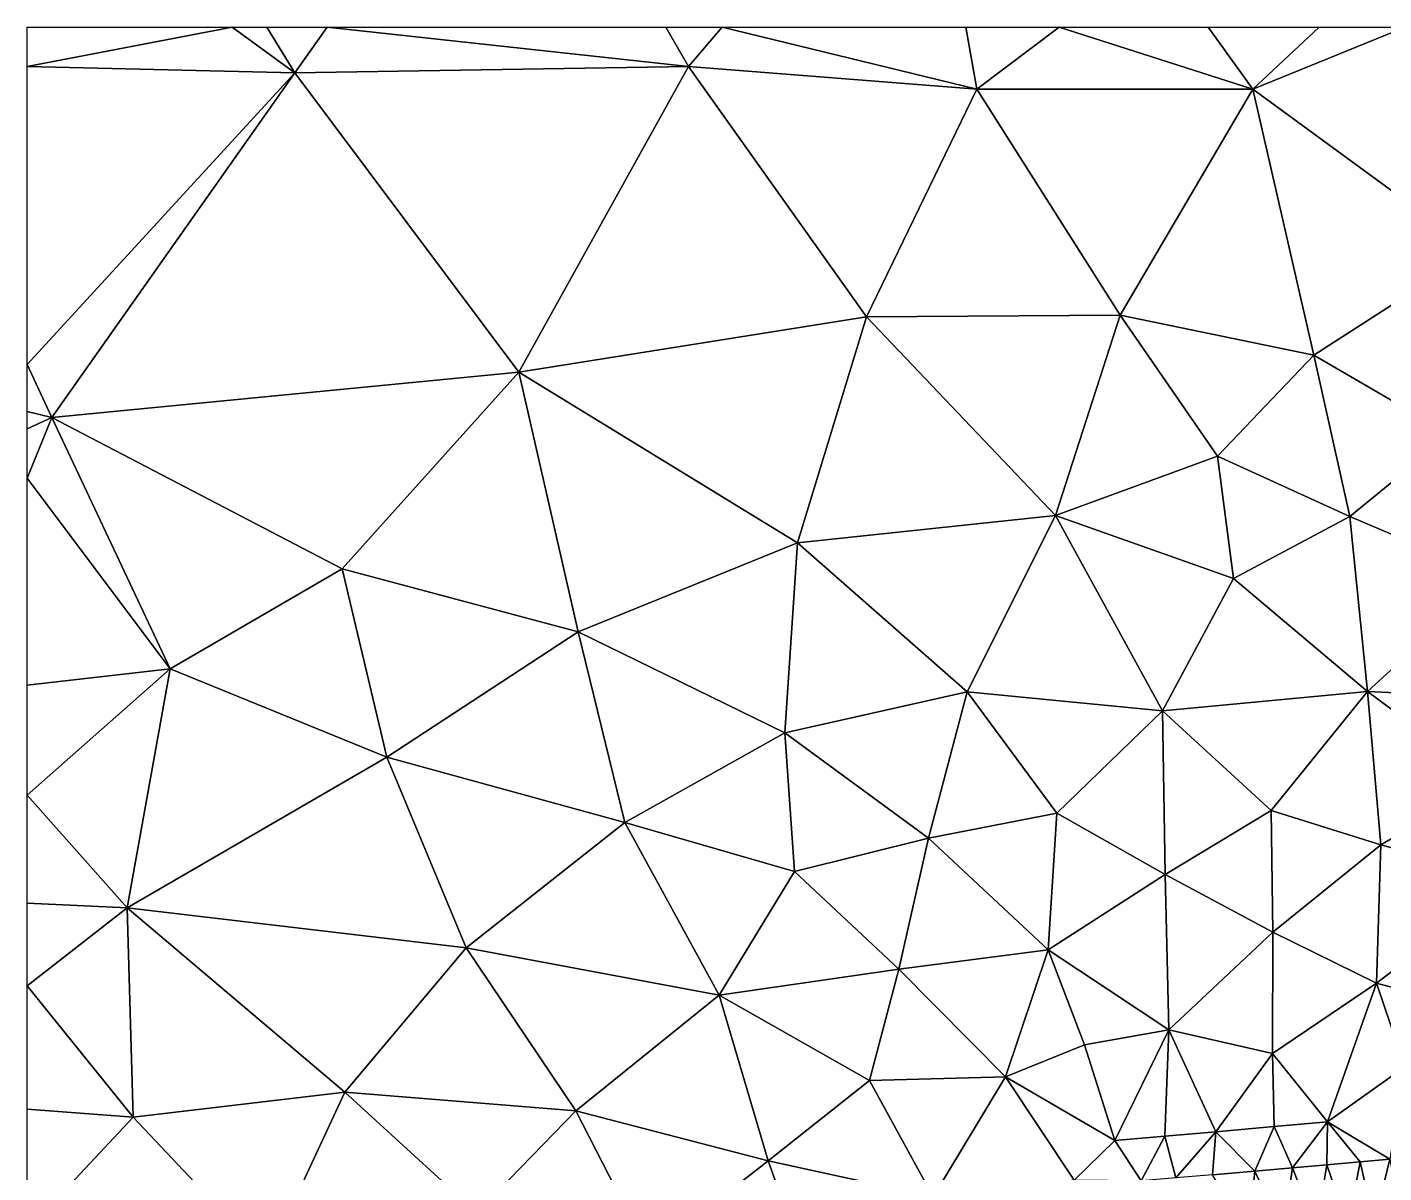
# Model space of a CAD drawing. Extents: x 993 to 3979, y 358 to 2875.
# Drawn here: x 993 to 1988, y 2034 to 2875 of the extents above; entities that cross this region are included whole.
import ezdxf

# ---------------------------------------------------------------- set-up
doc = ezdxf.new("R2010")
doc.units = 0
doc.header["$MEASUREMENT"] = 0

msp = doc.modelspace()

# ---------------------------------------------------------------- linework, layer by layer
at = {"layer": 'modelTopoInnerCoarse_ts', "color": 2}
for points in [[(1992.49, 2044.3, 2258.88), (1946.62, 2071.75, 2253.01), (2003.53, 2112, 2255.97), (1992.49, 2044.3, 2258.88)], [(1921.01, 2038.04, 2251.94), (1907.5, 2068.25, 2265.89), (1946.62, 2071.75, 2253.01), (1921.01, 2038.04, 2251.94)], [(1946.25, 2040.25, 2250.5), (1921.01, 2038.04, 2251.94), (1946.62, 2071.75, 2253.01), (1946.25, 2040.25, 2250.5)], [(1970.54, 2042.38, 2251.59), (1946.25, 2040.25, 2250.5), (1946.62, 2071.75, 2253.01), (1970.54, 2042.38, 2251.59)], [(1992.49, 2044.3, 2258.88), (1970.54, 2042.38, 2251.59), (1946.62, 2071.75, 2253.01), (1992.49, 2044.3, 2258.88)], [(1809.92, 2028.33, 2284.7), (1790.62, 2058, 2303.21), (1827.31, 2061.25, 2296.8), (1809.92, 2028.33, 2284.7)], [(1835.47, 2030.56, 2282.43), (1809.92, 2028.33, 2284.7), (1827.31, 2061.25, 2296.8), (1835.47, 2030.56, 2282.43)], [(1835.47, 2030.56, 2282.43), (1827.31, 2061.25, 2296.8), (1864.81, 2064.5, 2288.26), (1835.47, 2030.56, 2282.43)], [(1862.27, 2032.91, 2276.82), (1835.47, 2030.56, 2282.43), (1864.81, 2064.5, 2288.26), (1862.27, 2032.91, 2276.82)], [(1893.27, 2035.62, 2260.04), (1862.27, 2032.91, 2276.82), (1864.81, 2064.5, 2288.26), (1893.27, 2035.62, 2260.04)], [(1893.27, 2035.62, 2260.04), (1864.81, 2064.5, 2288.26), (1907.5, 2068.25, 2265.89), (1893.27, 2035.62, 2260.04)], [(1921.01, 2038.04, 2251.94), (1893.27, 2035.62, 2260.04), (1907.5, 2068.25, 2265.89), (1921.01, 2038.04, 2251.94)], [(1809.92, 2028.33, 2284.7), (1760.81, 2029, 2295.13), (1790.62, 2058, 2303.21), (1809.92, 2028.33, 2284.7)], [(1970.54, 2042.38, 2251.59), (1961.48, 1995.15, 2253.57), (1946.25, 2040.25, 2250.5), (1970.54, 2042.38, 2251.59)], [(1980.97, 1996.85, 2267.44), (1961.48, 1995.15, 2253.57), (1970.54, 2042.38, 2251.59), (1980.97, 1996.85, 2267.44)], [(1992.49, 2044.3, 2258.88), (1980.97, 1996.85, 2267.44), (1970.54, 2042.38, 2251.59), (1992.49, 2044.3, 2258.88)], [(2001.02, 1998.61, 2279.81), (1980.97, 1996.85, 2267.44), (1992.49, 2044.3, 2258.88), (2001.02, 1998.61, 2279.81)], [(1893.27, 2035.62, 2260.04), (1888.46, 1988.76, 2250.71), (1862.27, 2032.91, 2276.82), (1893.27, 2035.62, 2260.04)], [(1913.89, 1990.98, 2248.74), (1888.46, 1988.76, 2250.71), (1893.27, 2035.62, 2260.04), (1913.89, 1990.98, 2248.74)], [(1921.01, 2038.04, 2251.94), (1913.89, 1990.98, 2248.74), (1893.27, 2035.62, 2260.04), (1921.01, 2038.04, 2251.94)], [(1938.44, 1993.13, 2249.15), (1913.89, 1990.98, 2248.74), (1921.01, 2038.04, 2251.94), (1938.44, 1993.13, 2249.15)], [(1946.25, 2040.25, 2250.5), (1938.44, 1993.13, 2249.15), (1921.01, 2038.04, 2251.94), (1946.25, 2040.25, 2250.5)], [(1961.48, 1995.15, 2253.57), (1938.44, 1993.13, 2249.15), (1946.25, 2040.25, 2250.5), (1961.48, 1995.15, 2253.57)]]:
    msp.add_3dface(points, dxfattribs=at)
at = {"layer": 'modelTopoOuterCoarse_ts', "color": 42}
for points in [[(1143.03, 2875.09, 2335.9), (992.59, 2846.13, 2312.99), (992.59, 2875.09, 2310.15), (1143.03, 2875.09, 2335.9)], [(1143.03, 2875.09, 2335.9), (1189.04, 2841.48, 2347.09), (992.59, 2846.13, 2312.99), (1143.03, 2875.09, 2335.9)], [(1168.44, 2875.09, 2340.26), (1189.04, 2841.48, 2347.09), (1143.03, 2875.09, 2335.9), (1168.44, 2875.09, 2340.26)], [(1168.44, 2875.09, 2340.26), (1212.7, 2875.09, 2345.8), (1189.04, 2841.48, 2347.09), (1168.44, 2875.09, 2340.26)], [(1212.7, 2875.09, 2345.8), (1477.82, 2846.19, 2378.97), (1189.04, 2841.48, 2347.09), (1212.7, 2875.09, 2345.8)], [(1212.7, 2875.09, 2345.8), (1461.18, 2875.09, 2373.71), (1477.82, 2846.19, 2378.97), (1212.7, 2875.09, 2345.8)], [(1502.62, 2875.09, 2376.54), (1477.82, 2846.19, 2378.97), (1461.18, 2875.09, 2373.71), (1502.62, 2875.09, 2376.54)], [(1502.62, 2875.09, 2376.54), (1689.3, 2829.55, 2389), (1477.82, 2846.19, 2378.97), (1502.62, 2875.09, 2376.54)], [(1502.62, 2875.09, 2376.54), (1681.3, 2875.09, 2383.36), (1689.3, 2829.55, 2389), (1502.62, 2875.09, 2376.54)], [(1681.3, 2875.09, 2383.36), (1749.76, 2875.09, 2383.92), (1689.3, 2829.55, 2389), (1681.3, 2875.09, 2383.36)], [(1689.3, 2829.55, 2389), (1749.76, 2875.09, 2383.92), (1892, 2829.53, 2384.41), (1689.3, 2829.55, 2389)], [(1859.18, 2875.09, 2381.45), (1892, 2829.53, 2384.41), (1749.76, 2875.09, 2383.92), (1859.18, 2875.09, 2381.45)], [(1940.53, 2875.09, 2379.3), (1892, 2829.53, 2384.41), (1859.18, 2875.09, 2381.45), (1940.53, 2875.09, 2379.3)], [(1940.53, 2875.09, 2379.3), (2003.62, 2875.09, 2375.12), (1892, 2829.53, 2384.41), (1940.53, 2875.09, 2379.3)], [(2054.84, 2710.47, 2378.56), (1892, 2829.53, 2384.41), (2003.62, 2875.09, 2375.12), (2054.84, 2710.47, 2378.56)], [(1189.04, 2841.48, 2347.09), (992.59, 2627.44, 2326.19), (992.59, 2846.13, 2312.99), (1189.04, 2841.48, 2347.09)], [(1189.04, 2841.48, 2347.09), (1010.82, 2588.61, 2331.67), (992.59, 2627.44, 2326.19), (1189.04, 2841.48, 2347.09)], [(1010.82, 2588.61, 2331.67), (1189.04, 2841.48, 2347.09), (1353.35, 2621.89, 2386.74), (1010.82, 2588.61, 2331.67)], [(1353.35, 2621.89, 2386.74), (1189.04, 2841.48, 2347.09), (1477.82, 2846.19, 2378.97), (1353.35, 2621.89, 2386.74)], [(1477.82, 2846.19, 2378.97), (1608.36, 2662.43, 2405.34), (1353.35, 2621.89, 2386.74), (1477.82, 2846.19, 2378.97)], [(1608.36, 2662.43, 2405.34), (1477.82, 2846.19, 2378.97), (1689.3, 2829.55, 2389), (1608.36, 2662.43, 2405.34)], [(1608.36, 2662.43, 2405.34), (1689.3, 2829.55, 2389), (1794.64, 2663.63, 2400.11), (1608.36, 2662.43, 2405.34)], [(1689.3, 2829.55, 2389), (1892, 2829.53, 2384.41), (1794.64, 2663.63, 2400.11), (1689.3, 2829.55, 2389)], [(1936.68, 2634.42, 2389.5), (1794.64, 2663.63, 2400.11), (1892, 2829.53, 2384.41), (1936.68, 2634.42, 2389.5)], [(1892, 2829.53, 2384.41), (2054.84, 2710.47, 2378.56), (1936.68, 2634.42, 2389.5), (1892, 2829.53, 2384.41)], [(2054.84, 2710.47, 2378.56), (2036.79, 2576.02, 2373.64), (1936.68, 2634.42, 2389.5), (2054.84, 2710.47, 2378.56)], [(1608.36, 2662.43, 2405.34), (1557.93, 2496.72, 2407.63), (1353.35, 2621.89, 2386.74), (1608.36, 2662.43, 2405.34)], [(1557.93, 2496.72, 2407.63), (1608.36, 2662.43, 2405.34), (1747.17, 2516.69, 2406.8), (1557.93, 2496.72, 2407.63)], [(1747.17, 2516.69, 2406.8), (1608.36, 2662.43, 2405.34), (1794.64, 2663.63, 2400.11), (1747.17, 2516.69, 2406.8)], [(1747.17, 2516.69, 2406.8), (1794.64, 2663.63, 2400.11), (1866, 2560.21, 2396.18), (1747.17, 2516.69, 2406.8)], [(1794.64, 2663.63, 2400.11), (1936.68, 2634.42, 2389.5), (1866, 2560.21, 2396.18), (1794.64, 2663.63, 2400.11)], [(1866, 2560.21, 2396.18), (1936.68, 2634.42, 2389.5), (1963.12, 2515.86, 2381.17), (1866, 2560.21, 2396.18)], [(1936.68, 2634.42, 2389.5), (2036.79, 2576.02, 2373.64), (1963.12, 2515.86, 2381.17), (1936.68, 2634.42, 2389.5)], [(1010.82, 2588.61, 2331.67), (992.59, 2592.95, 2327.88), (992.59, 2627.44, 2326.19), (1010.82, 2588.61, 2331.67)], [(1223.84, 2477.64, 2371.68), (1010.82, 2588.61, 2331.67), (1353.35, 2621.89, 2386.74), (1223.84, 2477.64, 2371.68)], [(1396.89, 2431.24, 2391.79), (1223.84, 2477.64, 2371.68), (1353.35, 2621.89, 2386.74), (1396.89, 2431.24, 2391.79)], [(1557.93, 2496.72, 2407.63), (1396.89, 2431.24, 2391.79), (1353.35, 2621.89, 2386.74), (1557.93, 2496.72, 2407.63)], [(1010.82, 2588.61, 2331.67), (992.59, 2580.21, 2327.74), (992.59, 2592.95, 2327.88), (1010.82, 2588.61, 2331.67)], [(1010.82, 2588.61, 2331.67), (992.59, 2543.98, 2327.68), (992.59, 2580.21, 2327.74), (1010.82, 2588.61, 2331.67)], [(1010.82, 2588.61, 2331.67), (1097.54, 2404.26, 2347.73), (992.59, 2543.98, 2327.68), (1010.82, 2588.61, 2331.67)], [(1010.82, 2588.61, 2331.67), (1223.84, 2477.64, 2371.68), (1097.54, 2404.26, 2347.73), (1010.82, 2588.61, 2331.67)], [(2036.79, 2576.02, 2373.64), (2067.66, 2471.43, 2353.15), (1963.12, 2515.86, 2381.17), (2036.79, 2576.02, 2373.64)], [(1866, 2560.21, 2396.18), (1877.62, 2470.49, 2390.87), (1747.17, 2516.69, 2406.8), (1866, 2560.21, 2396.18)], [(1963.12, 2515.86, 2381.17), (1877.62, 2470.49, 2390.87), (1866, 2560.21, 2396.18), (1963.12, 2515.86, 2381.17)], [(1097.54, 2404.26, 2347.73), (992.59, 2392.11, 2326.56), (992.59, 2543.98, 2327.68), (1097.54, 2404.26, 2347.73)], [(1682.33, 2387.21, 2401.4), (1557.93, 2496.72, 2407.63), (1747.17, 2516.69, 2406.8), (1682.33, 2387.21, 2401.4)], [(1682.33, 2387.21, 2401.4), (1747.17, 2516.69, 2406.8), (1825.72, 2373.3, 2388.28), (1682.33, 2387.21, 2401.4)], [(1877.62, 2470.49, 2390.87), (1825.72, 2373.3, 2388.28), (1747.17, 2516.69, 2406.8), (1877.62, 2470.49, 2390.87)], [(1877.62, 2470.49, 2390.87), (1963.12, 2515.86, 2381.17), (1976.13, 2387.45, 2364.63), (1877.62, 2470.49, 2390.87)], [(1976.13, 2387.45, 2364.63), (1963.12, 2515.86, 2381.17), (2067.66, 2471.43, 2353.15), (1976.13, 2387.45, 2364.63)], [(1557.93, 2496.72, 2407.63), (1548.49, 2357.23, 2397.91), (1396.89, 2431.24, 2391.79), (1557.93, 2496.72, 2407.63)], [(1548.49, 2357.23, 2397.91), (1557.93, 2496.72, 2407.63), (1682.33, 2387.21, 2401.4), (1548.49, 2357.23, 2397.91)], [(1097.54, 2404.26, 2347.73), (1223.84, 2477.64, 2371.68), (1256.62, 2339.22, 2364.88), (1097.54, 2404.26, 2347.73)], [(1223.84, 2477.64, 2371.68), (1396.89, 2431.24, 2391.79), (1256.62, 2339.22, 2364.88), (1223.84, 2477.64, 2371.68)], [(1877.62, 2470.49, 2390.87), (1976.13, 2387.45, 2364.63), (1825.72, 2373.3, 2388.28), (1877.62, 2470.49, 2390.87)], [(1976.13, 2387.45, 2364.63), (2067.66, 2471.43, 2353.15), (2094.85, 2381.83, 2325.55), (1976.13, 2387.45, 2364.63)], [(1431.14, 2291.4, 2376.42), (1256.62, 2339.22, 2364.88), (1396.89, 2431.24, 2391.79), (1431.14, 2291.4, 2376.42)], [(1548.49, 2357.23, 2397.91), (1431.14, 2291.4, 2376.42), (1396.89, 2431.24, 2391.79), (1548.49, 2357.23, 2397.91)], [(992.59, 2311.35, 2322.58), (992.59, 2392.11, 2326.56), (1097.54, 2404.26, 2347.73), (992.59, 2311.35, 2322.58)], [(1066.07, 2228.77, 2332.91), (992.59, 2311.35, 2322.58), (1097.54, 2404.26, 2347.73), (1066.07, 2228.77, 2332.91)], [(1256.62, 2339.22, 2364.88), (1066.07, 2228.77, 2332.91), (1097.54, 2404.26, 2347.73), (1256.62, 2339.22, 2364.88)], [(1548.49, 2357.23, 2397.91), (1682.33, 2387.21, 2401.4), (1653.87, 2279.93, 2386.85), (1548.49, 2357.23, 2397.91)], [(1748, 2298.29, 2386.21), (1653.87, 2279.93, 2386.85), (1682.33, 2387.21, 2401.4), (1748, 2298.29, 2386.21)], [(1748, 2298.29, 2386.21), (1682.33, 2387.21, 2401.4), (1825.72, 2373.3, 2388.28), (1748, 2298.29, 2386.21)], [(1976.13, 2387.45, 2364.63), (1905.27, 2300.17, 2357.61), (1825.72, 2373.3, 2388.28), (1976.13, 2387.45, 2364.63)], [(1976.13, 2387.45, 2364.63), (1985.72, 2275.11, 2332.72), (1905.27, 2300.17, 2357.61), (1976.13, 2387.45, 2364.63)], [(1985.72, 2275.11, 2332.72), (1976.13, 2387.45, 2364.63), (2065.29, 2321.13, 2325.41), (1985.72, 2275.11, 2332.72)], [(2065.29, 2321.13, 2325.41), (1976.13, 2387.45, 2364.63), (2094.85, 2381.83, 2325.55), (2065.29, 2321.13, 2325.41)], [(1748, 2298.29, 2386.21), (1825.72, 2373.3, 2388.28), (1827.68, 2253.3, 2364.14), (1748, 2298.29, 2386.21)], [(1827.68, 2253.3, 2364.14), (1825.72, 2373.3, 2388.28), (1905.27, 2300.17, 2357.61), (1827.68, 2253.3, 2364.14)], [(1548.49, 2357.23, 2397.91), (1555.5, 2255.4, 2379.98), (1431.14, 2291.4, 2376.42), (1548.49, 2357.23, 2397.91)], [(1653.87, 2279.93, 2386.85), (1555.5, 2255.4, 2379.98), (1548.49, 2357.23, 2397.91), (1653.87, 2279.93, 2386.85)], [(1314.8, 2199.41, 2331.94), (1066.07, 2228.77, 2332.91), (1256.62, 2339.22, 2364.88), (1314.8, 2199.41, 2331.94)], [(1431.14, 2291.4, 2376.42), (1314.8, 2199.41, 2331.94), (1256.62, 2339.22, 2364.88), (1431.14, 2291.4, 2376.42)], [(2081.27, 2248.75, 2291.2), (1985.72, 2275.11, 2332.72), (2065.29, 2321.13, 2325.41), (2081.27, 2248.75, 2291.2)], [(1066.07, 2228.77, 2332.91), (992.59, 2232.18, 2318.64), (992.59, 2311.35, 2322.58), (1066.07, 2228.77, 2332.91)], [(1906.57, 2210.93, 2323.98), (1827.68, 2253.3, 2364.14), (1905.27, 2300.17, 2357.61), (1906.57, 2210.93, 2323.98)], [(1906.57, 2210.93, 2323.98), (1905.27, 2300.17, 2357.61), (1985.72, 2275.11, 2332.72), (1906.57, 2210.93, 2323.98)], [(1314.8, 2199.41, 2331.94), (1431.14, 2291.4, 2376.42), (1500.37, 2164.7, 2352.94), (1314.8, 2199.41, 2331.94)], [(1431.14, 2291.4, 2376.42), (1555.5, 2255.4, 2379.98), (1500.37, 2164.7, 2352.94), (1431.14, 2291.4, 2376.42)], [(1748, 2298.29, 2386.21), (1741.62, 2197.88, 2363.88), (1653.87, 2279.93, 2386.85), (1748, 2298.29, 2386.21)], [(1748, 2298.29, 2386.21), (1827.68, 2253.3, 2364.14), (1741.62, 2197.88, 2363.88), (1748, 2298.29, 2386.21)], [(1555.5, 2255.4, 2379.98), (1653.87, 2279.93, 2386.85), (1632.13, 2183.82, 2362.58), (1555.5, 2255.4, 2379.98)], [(1653.87, 2279.93, 2386.85), (1741.62, 2197.88, 2363.88), (1632.13, 2183.82, 2362.58), (1653.87, 2279.93, 2386.85)], [(1982.62, 2173.52, 2280.93), (1906.57, 2210.93, 2323.98), (1985.72, 2275.11, 2332.72), (1982.62, 2173.52, 2280.93)], [(1985.72, 2275.11, 2332.72), (2081.27, 2248.75, 2291.2), (1982.62, 2173.52, 2280.93), (1985.72, 2275.11, 2332.72)], [(1555.5, 2255.4, 2379.98), (1632.13, 2183.82, 2362.58), (1500.37, 2164.7, 2352.94), (1555.5, 2255.4, 2379.98)], [(1827.68, 2253.3, 2364.14), (1830.2, 2139.34, 2332.18), (1741.62, 2197.88, 2363.88), (1827.68, 2253.3, 2364.14)], [(1830.2, 2139.34, 2332.18), (1827.68, 2253.3, 2364.14), (1906.57, 2210.93, 2323.98), (1830.2, 2139.34, 2332.18)], [(1982.62, 2173.52, 2280.93), (2081.27, 2248.75, 2291.2), (2061, 2152.5, 2249.84), (1982.62, 2173.52, 2280.93)], [(1066.07, 2228.77, 2332.91), (992.59, 2171.52, 2326.34), (992.59, 2232.18, 2318.64), (1066.07, 2228.77, 2332.91)], [(1066.07, 2228.77, 2332.91), (1070.27, 2075.25, 2329.61), (992.59, 2171.52, 2326.34), (1066.07, 2228.77, 2332.91)], [(1066.07, 2228.77, 2332.91), (1314.8, 2199.41, 2331.94), (1225.71, 2093.41, 2325.98), (1066.07, 2228.77, 2332.91)], [(1070.27, 2075.25, 2329.61), (1066.07, 2228.77, 2332.91), (1225.71, 2093.41, 2325.98), (1070.27, 2075.25, 2329.61)], [(1830.2, 2139.34, 2332.18), (1906.57, 2210.93, 2323.98), (1906.31, 2121.8, 2289.07), (1830.2, 2139.34, 2332.18)], [(1982.62, 2173.52, 2280.93), (1906.31, 2121.8, 2289.07), (1906.57, 2210.93, 2323.98), (1982.62, 2173.52, 2280.93)], [(1395.2, 2079.91, 2322.03), (1225.71, 2093.41, 2325.98), (1314.8, 2199.41, 2331.94), (1395.2, 2079.91, 2322.03)], [(1500.37, 2164.7, 2352.94), (1395.2, 2079.91, 2322.03), (1314.8, 2199.41, 2331.94), (1500.37, 2164.7, 2352.94)], [(1741.62, 2197.88, 2363.88), (1710.49, 2104.83, 2323.77), (1632.13, 2183.82, 2362.58), (1741.62, 2197.88, 2363.88)], [(1710.49, 2104.83, 2323.77), (1741.62, 2197.88, 2363.88), (1768.44, 2128.19, 2338.39), (1710.49, 2104.83, 2323.77)], [(1830.2, 2139.34, 2332.18), (1768.44, 2128.19, 2338.39), (1741.62, 2197.88, 2363.88), (1830.2, 2139.34, 2332.18)], [(1632.13, 2183.82, 2362.58), (1610.62, 2102.17, 2335.37), (1500.37, 2164.7, 2352.94), (1632.13, 2183.82, 2362.58)], [(1610.62, 2102.17, 2335.37), (1632.13, 2183.82, 2362.58), (1710.49, 2104.83, 2323.77), (1610.62, 2102.17, 2335.37)], [(992.59, 2171.52, 2326.34), (1070.27, 2075.25, 2329.61), (992.59, 2081.1, 2324.23), (992.59, 2171.52, 2326.34)], [(1982.62, 2173.52, 2280.93), (1946.62, 2071.75, 2253.01), (1906.31, 2121.8, 2289.07), (1982.62, 2173.52, 2280.93)], [(1982.62, 2173.52, 2280.93), (2003.53, 2112, 2255.97), (1946.62, 2071.75, 2253.01), (1982.62, 2173.52, 2280.93)], [(2061, 2152.5, 2249.84), (2003.53, 2112, 2255.97), (1982.62, 2173.52, 2280.93), (2061, 2152.5, 2249.84)], [(1395.2, 2079.91, 2322.03), (1500.37, 2164.7, 2352.94), (1536.19, 2043.14, 2315.18), (1395.2, 2079.91, 2322.03)], [(1500.37, 2164.7, 2352.94), (1610.62, 2102.17, 2335.37), (1536.19, 2043.14, 2315.18), (1500.37, 2164.7, 2352.94)], [(1830.2, 2139.34, 2332.18), (1790.62, 2058, 2303.21), (1768.44, 2128.19, 2338.39), (1830.2, 2139.34, 2332.18)], [(1830.2, 2139.34, 2332.18), (1827.31, 2061.25, 2296.8), (1790.62, 2058, 2303.21), (1830.2, 2139.34, 2332.18)], [(1830.2, 2139.34, 2332.18), (1864.81, 2064.5, 2288.26), (1827.31, 2061.25, 2296.8), (1830.2, 2139.34, 2332.18)], [(1864.81, 2064.5, 2288.26), (1830.2, 2139.34, 2332.18), (1906.31, 2121.8, 2289.07), (1864.81, 2064.5, 2288.26)], [(1768.44, 2128.19, 2338.39), (1790.62, 2058, 2303.21), (1710.49, 2104.83, 2323.77), (1768.44, 2128.19, 2338.39)], [(1907.5, 2068.25, 2265.89), (1864.81, 2064.5, 2288.26), (1906.31, 2121.8, 2289.07), (1907.5, 2068.25, 2265.89)], [(1907.5, 2068.25, 2265.89), (1906.31, 2121.8, 2289.07), (1946.62, 2071.75, 2253.01), (1907.5, 2068.25, 2265.89)], [(1536.19, 2043.14, 2315.18), (1610.62, 2102.17, 2335.37), (1657.44, 2016.61, 2295.86), (1536.19, 2043.14, 2315.18)], [(1610.62, 2102.17, 2335.37), (1710.49, 2104.83, 2323.77), (1657.44, 2016.61, 2295.86), (1610.62, 2102.17, 2335.37)], [(1760.81, 2029, 2295.13), (1657.44, 2016.61, 2295.86), (1710.49, 2104.83, 2323.77), (1760.81, 2029, 2295.13)], [(1790.62, 2058, 2303.21), (1760.81, 2029, 2295.13), (1710.49, 2104.83, 2323.77), (1790.62, 2058, 2303.21)], [(1070.27, 2075.25, 2329.61), (1225.71, 2093.41, 2325.98), (1168.75, 1971.02, 2331.28), (1070.27, 2075.25, 2329.61)], [(1225.71, 2093.41, 2325.98), (1322.46, 2004.84, 2315.61), (1168.75, 1971.02, 2331.28), (1225.71, 2093.41, 2325.98)], [(1225.71, 2093.41, 2325.98), (1395.2, 2079.91, 2322.03), (1322.46, 2004.84, 2315.61), (1225.71, 2093.41, 2325.98)], [(1070.27, 2075.25, 2329.61), (992.59, 1991.95, 2339.26), (992.59, 2081.1, 2324.23), (1070.27, 2075.25, 2329.61)], [(1070.27, 2075.25, 2329.61), (992.59, 1991.9, 2339.26), (992.59, 1991.95, 2339.26), (1070.27, 2075.25, 2329.61)], [(1070.27, 2075.25, 2329.61), (1168.75, 1971.02, 2331.28), (992.59, 1991.9, 2339.26), (1070.27, 2075.25, 2329.61)], [(1395.2, 2079.91, 2322.03), (1449.05, 1974.83, 2302.29), (1322.46, 2004.84, 2315.61), (1395.2, 2079.91, 2322.03)], [(1536.19, 2043.14, 2315.18), (1449.05, 1974.83, 2302.29), (1395.2, 2079.91, 2322.03), (1536.19, 2043.14, 2315.18)], [(1577.7, 1927.51, 2284.7), (1449.05, 1974.83, 2302.29), (1536.19, 2043.14, 2315.18), (1577.7, 1927.51, 2284.7)], [(1536.19, 2043.14, 2315.18), (1657.44, 2016.61, 2295.86), (1577.7, 1927.51, 2284.7), (1536.19, 2043.14, 2315.18)]]:
    msp.add_3dface(points, dxfattribs=at)

doc.saveas('drawing.dxf')
